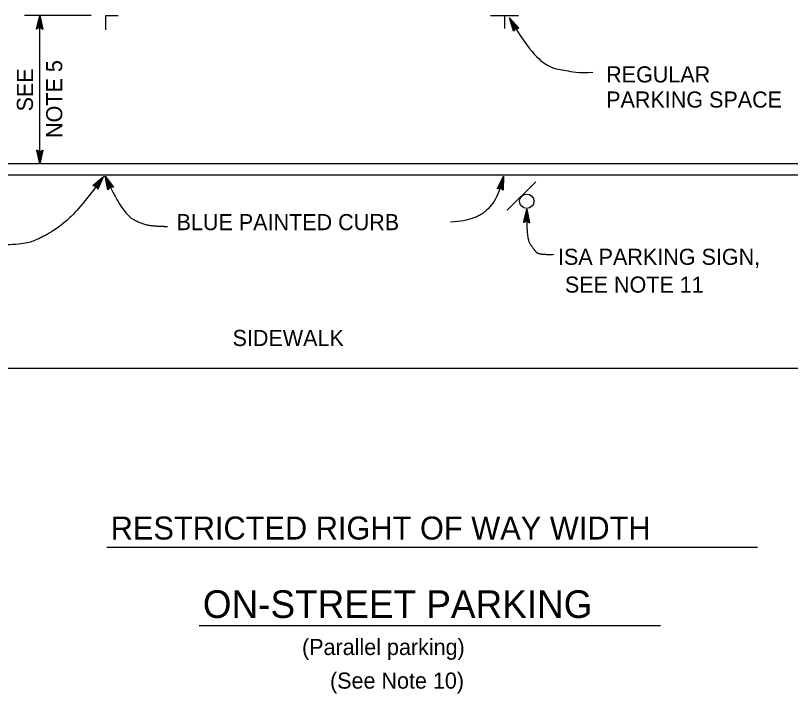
# Model space of a CAD drawing. Extents: x -894 to 866, y -476 to 714.
# Drawn here: x -420.1 to -83.1, y -44.7 to 249.9 of the extents above; entities that cross this region are included whole.
import ezdxf

# ---------------------------------------------------------------- set-up
doc = ezdxf.new("R2010")
doc.units = 0
for name, color, linetype in [('56 Stage 3 Anno', 7, 'Continuous'), ('57 Undefined', 7, 'Continuous'), ('60 Nongeo Data', 7, 'Continuous')]:
    doc.layers.add(name, color=color, linetype=linetype)

msp = doc.modelspace()

# ---------------------------------------------------------------- linework, layer by layer
at = {"layer": '56 Stage 3 Anno'}
for p, q in [((-387.22, 249.95), (-416.17, 249.95)), ((-409.54, 185.52), (-409.54, 249.95)), ((-409.54, 249.95), (-409.54, 249.95)), ((-205.3, 248.92), (-205.3, 248.92)), ((-410.86, 244.04), (-410.86, 244.04)), ((-408.23, 244.04), (-408.23, 244.04)), ((-203.46, 243.15), (-203.46, 243.15)), ((-201.19, 244.47), (-201.19, 244.47)), ((-410.85, 191.42), (-410.85, 191.42)), ((-408.22, 191.42), (-408.22, 191.42)), ((-409.54, 185.52), (-409.54, 185.52)), ((-381.77, 179.95), (-381.77, 179.95)), ((-381.12, 180.13), (-381.12, 180.13)), ((-207.94, 180.13), (-207.94, 180.13)), ((-386.37, 176.02), (-386.37, 176.02)), ((-377.47, 175.31), (-377.47, 175.31)), ((-384.26, 174.44), (-384.26, 174.44)), ((-379.86, 174.21), (-379.86, 174.21)), ((-210.56, 174.68), (-210.56, 174.68)), ((-208, 174.08), (-208, 174.08)), ((-197.74, 165.82), (-197.74, 165.82)), ((-199.19, 159.95), (-199.19, 159.95)), ((-196.56, 159.89), (-196.56, 159.89))]:
    msp.add_line(p, q, dxfattribs=at)
for points in [[(-410.86, 244.04), (-409.54, 249.95), (-408.23, 244.04), (-408.58, 244.25), (-409.54, 248.58), (-410.51, 244.25), (-410.16, 244.46), (-409.54, 247.23), (-408.93, 244.46), (-409.28, 244.67), (-409.54, 245.87), (-409.81, 244.67), (-409.54, 244.83), (-408.23, 244.04), (-409.54, 244.83)], [(-203.46, 243.15), (-205.3, 248.92), (-201.19, 244.47), (-201.6, 244.48), (-204.6, 247.74), (-203.26, 243.51), (-203.07, 243.86), (-203.93, 246.57), (-202.01, 244.49), (-202.41, 244.49), (-203.25, 245.39), (-202.87, 244.22), (-202.72, 244.49), (-201.19, 244.47), (-202.72, 244.49)], [(-408.22, 191.42), (-409.54, 185.52), (-410.85, 191.43), (-410.5, 191.22), (-409.54, 186.89), (-408.57, 191.22), (-408.92, 191.01), (-409.54, 188.24), (-410.15, 191.01), (-409.8, 190.79), (-409.54, 189.6), (-409.27, 190.8), (-409.54, 190.64), (-410.85, 191.43), (-409.54, 190.64)], [(-386.37, 176.02), (-381.77, 179.95), (-384.26, 174.44), (-384.42, 174.82), (-382.59, 178.86), (-385.96, 175.98), (-385.56, 175.93), (-383.4, 177.78), (-384.57, 175.2), (-384.72, 175.58), (-384.22, 176.69), (-385.15, 175.89), (-384.84, 175.86), (-384.26, 174.44), (-384.84, 175.86)], [(-379.86, 174.21), (-381.12, 180.13), (-377.47, 175.31), (-377.87, 175.35), (-380.54, 178.89), (-379.62, 174.55), (-379.39, 174.88), (-379.99, 177.66), (-378.28, 175.4), (-378.68, 175.44), (-379.42, 176.42), (-379.16, 175.22), (-378.98, 175.48), (-377.47, 175.31), (-378.98, 175.48)], [(-210.56, 174.68), (-207.94, 180.13), (-208, 174.08), (-208.3, 174.37), (-208.25, 178.8), (-210.18, 174.8), (-209.79, 174.93), (-208.56, 177.48), (-208.59, 174.65), (-208.88, 174.93), (-208.87, 176.16), (-209.4, 175.05), (-209.1, 175.15), (-208, 174.08), (-209.1, 175.15)], [(-199.19, 159.95), (-197.74, 165.82), (-196.56, 159.89), (-196.91, 160.11), (-197.76, 164.45), (-198.84, 160.15), (-198.48, 160.35), (-197.8, 163.1), (-197.25, 160.32), (-197.59, 160.54), (-197.83, 161.74), (-198.13, 160.55), (-197.85, 160.7), (-196.56, 159.89), (-197.85, 160.7)]]:
    msp.add_lwpolyline(points, close=True, dxfattribs=at)
for points, degree in [([(-205.3, 248.92), (-196.04, 233.04), (-186.79, 226.43), (-181.19, 226.43), (-175.37, 224.78), (-168.96, 225.27)], 3), ([(-381.77, 179.95), (-390.37, 168.23), (-398.3, 159.63), (-406.89, 154.34), (-411.78, 152.05), (-416.41, 150.51), (-424.52, 150.2), (-427.31, 150.2)], 3), ([(-381.12, 180.13), (-373.84, 164.26), (-364.59, 158.97), (-357.32, 158.31), (-354.02, 158.31)], 2), ([(-207.94, 180.13), (-209.99, 171.31), (-213.89, 166.9), (-215.31, 164.88), (-220.58, 161.56), (-226.55, 160.45), (-230.94, 160.09)], 3), ([(-197.74, 165.82), (-198.03, 153.02), (-194.72, 148.39), (-192.71, 145.93), (-186, 146.17)], 2)]:
    msp.add_open_spline(points, degree=degree, dxfattribs=at)
at = {"layer": '57 Undefined'}
for p, q in [((-380.36, 18.87), (-97.39, 18.87)), ((-340.23, -15.21), (-139.59, -15.21))]:
    msp.add_line(p, q, dxfattribs=at)
at = {"layer": '60 Nongeo Data'}
for p, q in [((-380.88, 249.95), (-380.88, 243.78)), ((-380.88, 249.95), (-375.4, 249.95)), ((-213.54, 249.9), (-201.3, 249.9)), ((-207.41, 249.95), (-207.41, 244.34)), ((50.9, 185.52), (-550.48, 185.52)), ((50.9, 180.52), (-550.48, 180.52)), ((-193.85, 177.7), (-206.21, 165.34)), ((50.9, 96.57), (-518.43, 96.57))]:
    msp.add_line(p, q, dxfattribs=at)
msp.add_circle((-197.76, 169.24), 3.12, dxfattribs=at)

# ---------------------------------------------------------------- texts
at = {"layer": '57 Undefined'}
for s, p in [('NOTE 5', (-399.73, 196.73)), ('SEE', (-412.47, 208.27))]:
    msp.add_text(s, height=7, rotation=90, dxfattribs=at).set_placement(p)
for s, height, p in [('REGULAR', 7, (-163.23, 220.86)), ('PARKING SPACE', 7, (-163.23, 209.93)), ('BLUE PAINTED CURB', 7, (-350.01, 156.66)), ('ISA PARKING SIGN,', 7, (-184.19, 141.59)), ('SEE NOTE 11', 7, (-181.17, 129.51)), ('SIDEWALK', 7, (-325.69, 106.31)), ('RESTRICTED RIGHT OF WAY WIDTH', 10, (-378.67, 22.21)), ('ON-STREET PARKING', 12, (-338.61, -11.86)), ('(Parallel parking)', 7, (-295.48, -27.99)), ('(See Note 10)', 7, (-283.31, -42.59))]:
    msp.add_text(s, height=height, dxfattribs=at).set_placement(p)

doc.saveas('drawing.dxf')
